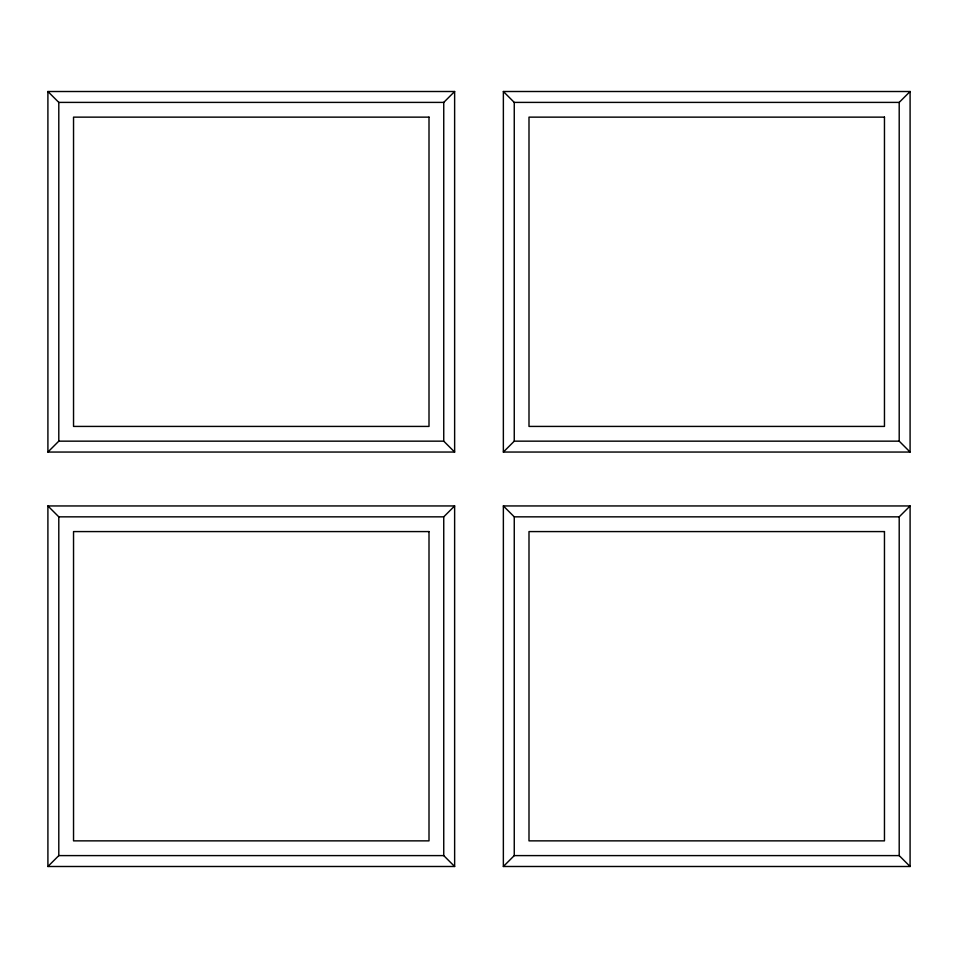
<?xml version="1.0" encoding="UTF-8"?>
<svg xmlns="http://www.w3.org/2000/svg" width="958" height="958" viewBox="0 0 958 958"><rect width="100%" height="100%" fill="white"/><g stroke="black" fill="none" stroke-linecap="round" stroke-linejoin="round"><path stroke-width="1.44" d="M47.912 91.513L58.797 102.398L58.797 441.159L47.912 452.044L47.9 91.513L454.631 91.501L454.643 452.044L47.912 452.056M454.631 452.044L443.746 441.159L443.746 102.398L454.631 91.513M47.912 505.956L58.797 516.841L58.797 855.602L47.912 866.487L47.9 505.956L454.631 505.944L454.643 866.487L47.912 866.499M503.369 452.044L514.254 441.159L899.203 441.159L910.088 452.044L910.1 91.513L503.369 91.501L503.357 452.044L910.088 452.056M454.631 866.487L443.746 855.602L443.746 516.841L454.631 505.956M503.369 91.513L514.254 102.398L899.203 102.398L910.088 91.513M503.369 866.487L514.254 855.602L514.254 516.841L503.369 505.956L503.357 866.487L910.088 866.499L910.1 505.956L503.369 505.944M910.088 866.487L899.203 855.602L899.203 516.841L910.088 505.956M58.797 102.398L443.746 102.398M58.797 441.159L443.746 441.159M58.797 516.841L443.746 516.841M514.254 516.841L899.203 516.841M58.797 855.602L443.746 855.602M514.254 855.602L899.203 855.602M899.203 102.398L899.203 441.159M514.254 102.398L514.254 441.159M429.004 117.139L73.538 117.139L73.538 426.418L429.004 426.418L429.004 117.139M884.462 117.139L528.996 117.139L528.996 426.418L884.462 426.418L884.462 117.139M429.004 531.582L73.538 531.582L73.538 840.861L429.004 840.861L429.004 531.582M884.462 531.582L528.996 531.582L528.996 840.861L884.462 840.861L884.462 531.582"/></g></svg>
